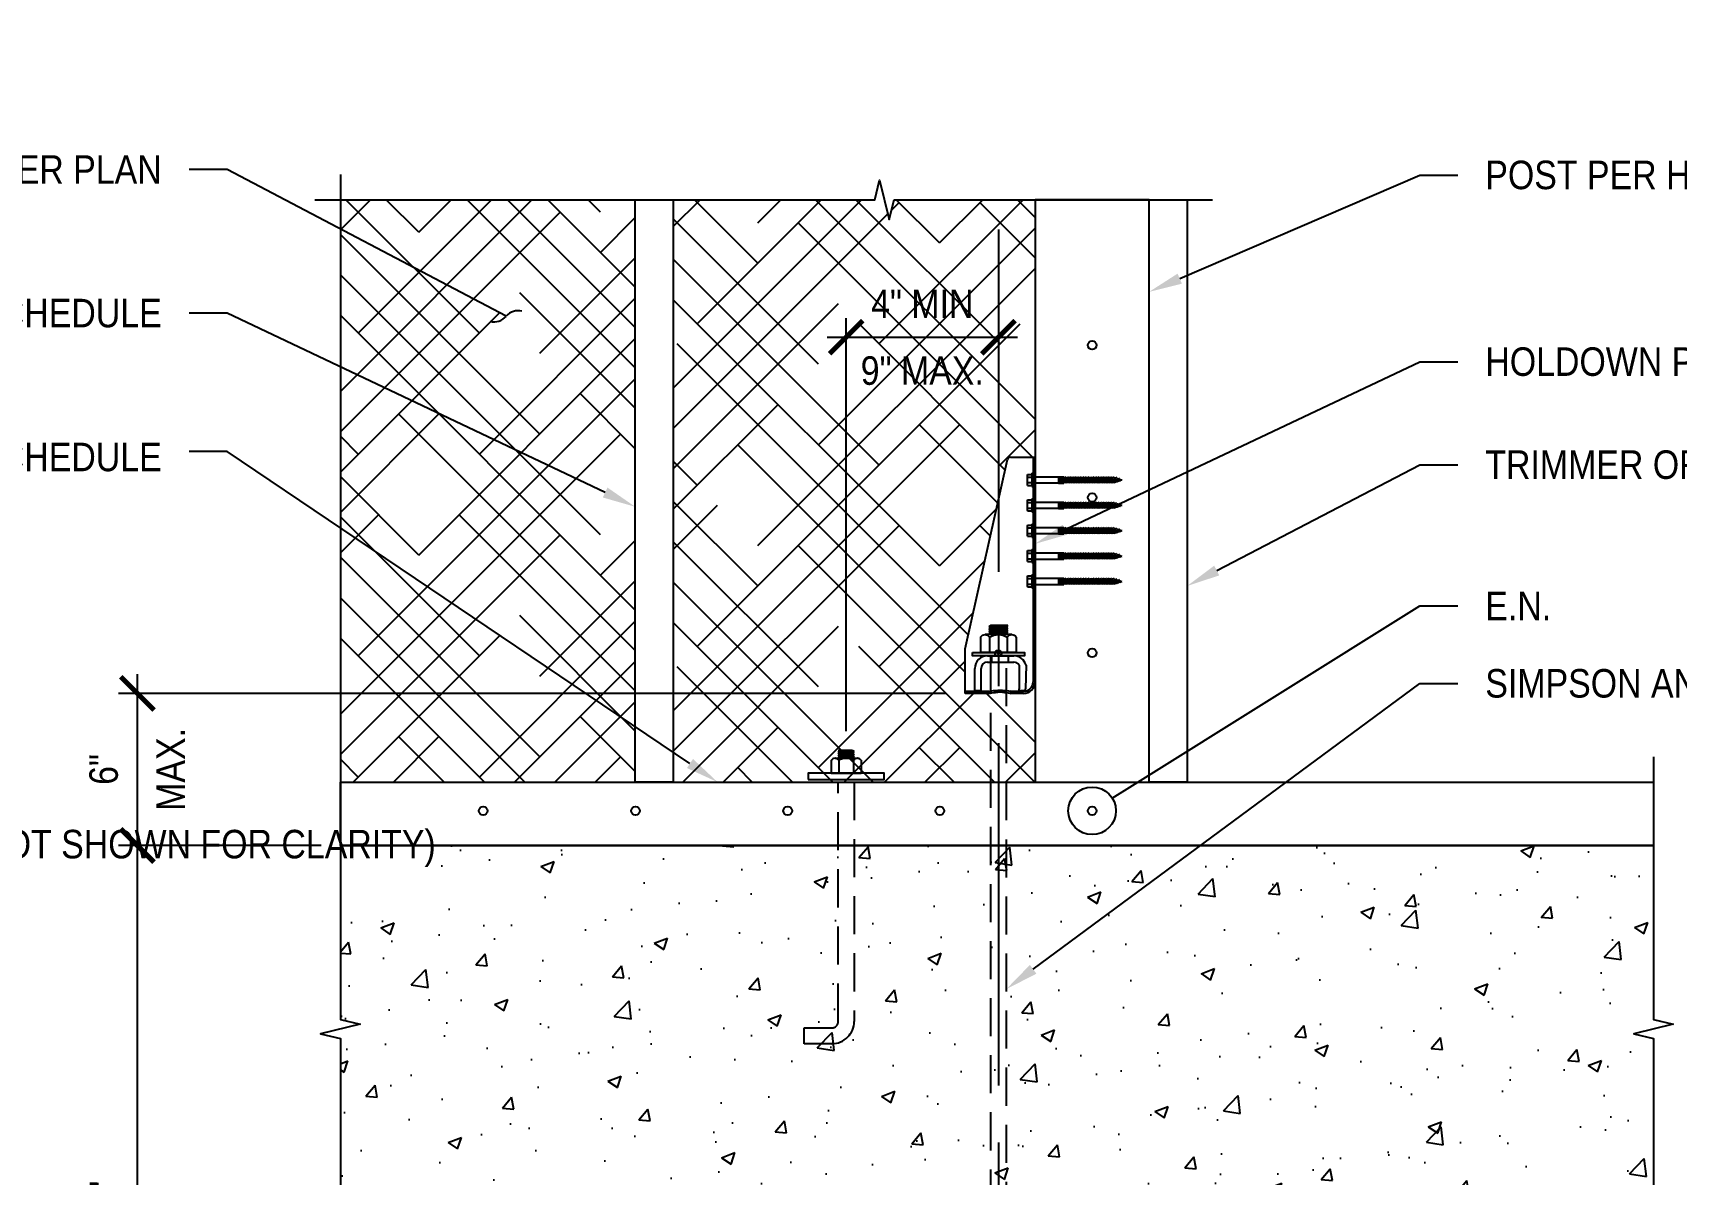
# Model space of a CAD drawing. Header units: inches. Extents: x -16404 to 14624, y -1591 to 16152.
# Drawn here: x 1781.6 to 1846.3, y 2785.6 to 2830.6 of the extents above; entities that cross this region are included whole.
import ezdxf
from ezdxf import colors
from ezdxf.entities.mleader import LeaderData, LeaderLine
from ezdxf.math import Vec2, Vec3

# ---------------------------------------------------------------- set-up
doc = ezdxf.new("R2010")
doc.units = ezdxf.units.IN
doc.header["$LTSCALE"] = 24
doc.header["$MEASUREMENT"] = 0
doc.linetypes.add('CENTER2', pattern=[1.125, 0.75, -0.125, 0.125, -0.125])
doc.linetypes.add('HIDDEN4', pattern=[0.09375, 0.0625, -0.03125])
doc.layers.get('0').update_dxf_attribs({"linetype": 'CONTINUOUS'})
doc.layers.get('DefPoints').update_dxf_attribs({"color": 251, "linetype": 'CONTINUOUS'})
doc.layers.add('DESIGNER COMMENTS', color=221, linetype='CONTINUOUS', plot=False)
for name, color, linetype in [('S-ANNO-DIMS', 2, 'CONTINUOUS'), ('S-ANNO-NOTE', 4, 'CONTINUOUS'), ('S-BOLT', 2, 'CONTINUOUS'), ('S-BREAK', 2, 'CONTINUOUS'), ('S-CONC', 4, 'CONTINUOUS'), ('S-GRID', 1, 'CENTER2'), ('S-SIMPSON', 2, 'CONTINUOUS'), ('S-WOOD', 3, 'CONTINUOUS')]:
    doc.layers.add(name, color=color, linetype=linetype)
doc.layers.add('S-HATCH1', color=1, linetype='CONTINUOUS', transparency=0.5)
doc.layers.add('S-HATCH2', color=2, linetype='CONTINUOUS', transparency=0.5)
doc.styles.add('Arial', font='arial.ttf', dxfattribs={"width": 0.85})
doc.dimstyles.new('DIM-12_Se', dxfattribs={"dimscale": 12, "dimtxt": 0.09375, "dimasz": 0.109375, "dimexe": 0.0625, "dimexo": 0.0625, "dimgap": 0.0625, "dimtad": 1, "dimdec": 4, "dimzin": 11, "dimdsep": 46, "dimlunit": 4, "dimtxsty": 'Arial', "dimblk": 'ARCHTICK', "dimcen": 0.125, "dimdle": 0.0625, "dimclrd": 256, "dimclre": 256, "dimclrt": 4, "dimadec": 0, "dimazin": 0, "dimtfac": 0.75, "dimtdec": 4, "dimtmove": 0, "dimatfit": 3, "dimfxl": 1, "dimfrac": 1, "dimtolj": 1, "dimtzin": 0, "dimarcsym": 0})

# ---------------------------------------------------------------- blocks, each defined once
blk = doc.blocks.new('_Open90')
at = {"color": 0, "linetype": 'ByBlock', "lineweight": -2}
for p, q in [((-0.5, 0.5), (0, 0)), ((0, 0), (-1, 0)), ((0, 0), (-0.5, -0.5))]:
    blk.add_line(p, q, dxfattribs=at)
blk = doc.blocks.new('PHD2-R')
for p, q in [((0, 1.75), (1.667, 9.219)), ((1.784, 9.312), (2.75, 9.312)), ((2.675, 9.312), (2.675, 0.45)), ((2.75, 9.312), (2.75, 0.45)), ((0, 0), (0, 1.75)), ((0.875, 1.481), (1.914, 1.481)), ((1.04, 1.481), (1.04, 1.231)), ((1.71, 1.231), (1.71, 1.481)), ((0.375, 0.106), (0.375, 0.981)), ((0.625, 0.106), (0.625, 0.981)), ((0.875, 1.231), (1.914, 1.231)), ((2.128, 1.111), (2.125, 0.176)), ((2.397, 1.111), (2.375, 0.176)), ((0.94, 0.075), (0, 0.075)), ((0.937, 0), (0, 0)), ((0.375, 0.106), (0.625, 0.106)), ((0.937, 0), (0.96, 0.005)), ((0.944, 0.079), (0.984, 0.087)), ((0.96, 0.005), (0.999, 0.013)), ((0.986, 0.087), (1.04, 0.097)), ((0.999, 0.013), (1.053, 0.023)), ((1.043, 0.097), (1.111, 0.107)), ((1.053, 0.023), (1.121, 0.032)), ((1.114, 0.107), (1.193, 0.114)), ((1.121, 0.032), (1.199, 0.039)), ((1.197, 0.114), (1.279, 0.116)), ((1.199, 0.039), (1.281, 0.041)), ((1.469, 0.116), (1.281, 0.116)), ((1.469, 0.041), (1.281, 0.041)), ((1.469, 0.041), (1.551, 0.039)), ((1.471, 0.116), (1.553, 0.114)), ((1.551, 0.039), (1.629, 0.032)), ((1.557, 0.114), (1.635, 0.107)), ((1.629, 0.032), (1.697, 0.023)), ((1.639, 0.107), (1.707, 0.097)), ((1.697, 0.023), (1.751, 0.013)), ((1.71, 0.097), (1.764, 0.087)), ((1.751, 0.013), (1.79, 0.005)), ((1.766, 0.087), (1.805, 0.079)), ((1.813, 0.075), (1.79, 0.08)), ((1.79, 0.005), (1.79, 0.005)), ((1.79, 0.005), (1.813, 0)), ((2.3, 0.075), (1.81, 0.075)), ((1.813, 0), (1.81, 0)), ((2.3, 0), (1.813, 0)), ((2.125, 0.106), (2.125, 0.176)), ((2.125, 0.106), (2.375, 0.106)), ((2.375, 0.106), (2.375, 0.176))]:
    blk.add_line(p, q)
for radius in [0.125, 0.0312]:
    blk.add_circle((1.3, 1.575), radius)
for centre, radius, start, end in [((1.784, 9.192), 0.12, 90, 167.42106), ((0.875, 0.981), 0.5, 90, 180), ((1.914, 0.981), 0.5, 15.06193, 90), ((0.875, 0.981), 0.25, 90, 180), ((1.914, 0.981), 0.25, 31.31386, 90), ((2.3, 0.45), 0.375, 270, 0), ((2.3, 0.45), 0.45, 270, 0)]:
    blk.add_arc(centre, radius, start, end)
blk = doc.blocks.new('SDS14-F')
for p, q in [((0.26, 3.55), (-0.26, 3.55)), ((-0.26, 3.55), (-0.26, 3.5)), ((0.26, 3.5), (-0.26, 3.5)), ((-0.217, 3.724), (-0.217, 3.55)), ((0.162, 3.74), (-0.162, 3.74)), ((-0.119, 3.469), (-0.119, 2.5)), ((-0.108, 3.724), (-0.108, 3.55)), ((0.108, 3.724), (0.108, 3.55)), ((0.123, 3.469), (0.123, 2.5)), ((0.217, 3.724), (0.217, 3.55)), ((0.26, 3.55), (0.26, 3.5)), ((0.128, 2.5), (-0.124, 2.5)), ((-0.124, 2.5), (-0.124, 2.286)), ((0.128, 2.286), (-0.124, 2.286)), ((-0.087, 2.25), (-0.123, 2.286)), ((-0.123, 2.2), (0.087, 2.25)), ((0.123, 2.244), (-0.123, 2.2)), ((-0.087, 2.175), (-0.123, 2.2)), ((-0.123, 2.1), (0.087, 2.15)), ((0.123, 2.144), (-0.123, 2.1)), ((-0.087, 2.075), (-0.123, 2.1)), ((-0.123, 2), (0.087, 2.05)), ((0.123, 2.044), (-0.123, 2)), ((-0.087, 1.975), (-0.123, 2)), ((-0.123, 1.9), (0.087, 1.95)), ((0.123, 1.944), (-0.123, 1.9)), ((-0.087, 2.25), (-0.087, 2.209)), ((-0.087, 2.175), (0.087, 2.218)), ((-0.087, 2.175), (-0.087, 2.109)), ((-0.087, 2.075), (0.087, 2.118)), ((-0.087, 2.075), (-0.087, 2.009)), ((-0.087, 1.975), (0.087, 2.018)), ((-0.087, 1.975), (-0.087, 1.909)), ((-0.081, 2.5), (-0.081, 2.286)), ((-0.018, 2.5), (-0.018, 2.286)), ((0.051, 2.5), (0.051, 2.286)), ((0.123, 2.286), (0.087, 2.25)), ((0.087, 2.25), (0.123, 2.244)), ((0.087, 2.218), (0.123, 2.244)), ((0.087, 2.218), (0.087, 2.15)), ((0.087, 2.15), (0.123, 2.144)), ((0.087, 2.118), (0.123, 2.144)), ((0.087, 2.118), (0.087, 2.05)), ((0.087, 2.05), (0.123, 2.044)), ((0.087, 2.018), (0.123, 2.044)), ((0.087, 2.018), (0.087, 1.95)), ((0.087, 1.95), (0.123, 1.944)), ((0.087, 1.918), (0.123, 1.944)), ((0.103, 2.5), (0.103, 2.286)), ((0.128, 2.5), (0.128, 2.286)), ((-0.087, 1.875), (-0.123, 1.9)), ((-0.123, 1.8), (0.087, 1.85)), ((0.123, 1.844), (-0.123, 1.8)), ((-0.087, 1.775), (-0.123, 1.8)), ((-0.123, 1.7), (0.087, 1.75)), ((0.123, 1.744), (-0.123, 1.7)), ((-0.087, 1.675), (-0.123, 1.7)), ((-0.123, 1.6), (0.087, 1.65)), ((0.123, 1.644), (-0.123, 1.6)), ((-0.087, 1.575), (-0.123, 1.6)), ((-0.123, 1.5), (0.087, 1.55)), ((0.123, 1.544), (-0.123, 1.5)), ((-0.087, 1.475), (-0.123, 1.5)), ((-0.123, 1.4), (0.087, 1.45)), ((0.123, 1.444), (-0.123, 1.4)), ((-0.087, 1.375), (-0.123, 1.4)), ((-0.123, 1.3), (0.087, 1.35)), ((0.123, 1.344), (-0.123, 1.3)), ((-0.087, 1.275), (-0.123, 1.3)), ((-0.087, 1.875), (0.087, 1.918)), ((-0.087, 1.875), (-0.087, 1.809)), ((-0.087, 1.775), (0.087, 1.818)), ((-0.087, 1.775), (-0.087, 1.709)), ((-0.087, 1.675), (0.087, 1.718)), ((-0.087, 1.675), (-0.087, 1.609)), ((-0.087, 1.575), (0.087, 1.618)), ((-0.087, 1.575), (-0.087, 1.509)), ((-0.087, 1.475), (0.087, 1.518)), ((-0.087, 1.475), (-0.087, 1.409)), ((-0.087, 1.375), (0.087, 1.418)), ((-0.087, 1.375), (-0.087, 1.309)), ((-0.087, 1.275), (0.087, 1.318)), ((0.087, 1.918), (0.087, 1.85)), ((0.087, 1.85), (0.123, 1.844)), ((0.087, 1.818), (0.123, 1.844)), ((0.087, 1.818), (0.087, 1.75)), ((0.087, 1.75), (0.123, 1.744)), ((0.087, 1.718), (0.123, 1.744)), ((0.087, 1.718), (0.087, 1.65)), ((0.087, 1.65), (0.123, 1.644)), ((0.087, 1.618), (0.123, 1.644)), ((0.087, 1.618), (0.087, 1.55)), ((0.087, 1.55), (0.123, 1.544)), ((0.087, 1.518), (0.123, 1.544)), ((0.087, 1.518), (0.087, 1.45)), ((0.087, 1.45), (0.123, 1.444)), ((0.087, 1.418), (0.123, 1.444)), ((0.087, 1.418), (0.087, 1.35)), ((0.087, 1.35), (0.123, 1.344)), ((0.087, 1.318), (0.123, 1.344)), ((0.087, 1.318), (0.087, 1.25)), ((-0.123, 1.2), (0.087, 1.25)), ((0.123, 1.244), (-0.123, 1.2)), ((-0.087, 1.175), (-0.123, 1.2)), ((-0.123, 1.1), (0.087, 1.15)), ((0.123, 1.144), (-0.123, 1.1)), ((-0.087, 1.075), (-0.123, 1.1)), ((-0.123, 1), (0.087, 1.05)), ((0.123, 1.044), (-0.123, 1)), ((-0.087, 0.975), (-0.123, 1)), ((-0.123, 0.9), (0.087, 0.95)), ((0.123, 0.944), (-0.123, 0.9)), ((-0.087, 0.875), (-0.123, 0.9)), ((-0.123, 0.8), (0.087, 0.85)), ((0.123, 0.844), (-0.123, 0.8)), ((-0.087, 0.775), (-0.123, 0.8)), ((-0.123, 0.7), (0.087, 0.75)), ((0.123, 0.744), (-0.123, 0.7)), ((-0.087, 0.675), (-0.123, 0.7)), ((-0.123, 0.6), (0.087, 0.65)), ((-0.087, 1.275), (-0.087, 1.209)), ((-0.087, 1.175), (0.087, 1.218)), ((-0.087, 1.175), (-0.087, 1.109)), ((-0.087, 1.075), (0.087, 1.118)), ((-0.087, 1.075), (-0.087, 1.009)), ((-0.087, 0.975), (0.087, 1.018)), ((-0.087, 0.975), (-0.087, 0.909)), ((-0.087, 0.875), (0.087, 0.918)), ((-0.087, 0.875), (-0.087, 0.809)), ((-0.087, 0.775), (0.087, 0.818)), ((-0.087, 0.775), (-0.087, 0.709)), ((-0.087, 0.675), (0.087, 0.718)), ((-0.087, 0.675), (-0.087, 0.609)), ((0.087, 1.25), (0.123, 1.244)), ((0.087, 1.218), (0.123, 1.244)), ((0.087, 1.218), (0.087, 1.15)), ((0.087, 1.15), (0.123, 1.144)), ((0.087, 1.118), (0.123, 1.144)), ((0.087, 1.118), (0.087, 1.05)), ((0.087, 1.05), (0.123, 1.044)), ((0.087, 1.018), (0.123, 1.044)), ((0.087, 1.018), (0.087, 0.95)), ((0.087, 0.95), (0.123, 0.944)), ((0.087, 0.918), (0.123, 0.944)), ((0.087, 0.918), (0.087, 0.85)), ((0.087, 0.85), (0.123, 0.844)), ((0.087, 0.818), (0.123, 0.844)), ((0.087, 0.818), (0.087, 0.75)), ((0.087, 0.75), (0.123, 0.744)), ((0.087, 0.718), (0.123, 0.744)), ((0.087, 0.718), (0.087, 0.65)), ((0.087, 0.65), (0.123, 0.644)), ((0.123, 0.644), (-0.123, 0.6)), ((-0.087, 0.575), (-0.123, 0.6)), ((-0.123, 0.5), (0.087, 0.55)), ((0.123, 0.544), (-0.123, 0.5)), ((-0.087, 0.475), (-0.123, 0.5)), ((-0.123, 0.4), (0.079, 0.448)), ((0.074, 0.435), (-0.123, 0.4)), ((-0.087, 0.375), (-0.123, 0.4)), ((-0.123, 0.3), (0.042, 0.339)), ((0.04, 0.329), (-0.123, 0.3)), ((-0.087, 0.275), (-0.123, 0.3)), ((-0.093, 0.207), (0.018, 0.234)), ((0.017, 0.225), (-0.093, 0.207)), ((-0.058, 0.182), (-0.093, 0.207)), ((-0.087, 0.575), (0.087, 0.618)), ((-0.087, 0.575), (-0.087, 0.509)), ((-0.087, 0.475), (0.087, 0.518)), ((-0.087, 0.475), (-0.087, 0.409)), ((-0.087, 0.375), (0.066, 0.413)), ((-0.087, 0.375), (-0.087, 0.309)), ((-0.087, 0.275), (0.033, 0.305)), ((-0.087, 0.275), (-0.067, 0.213)), ((-0.064, 0.114), (0.004, 0.13)), ((0.004, 0.123), (-0.064, 0.114)), ((-0.028, 0.09), (-0.064, 0.114)), ((-0.058, 0.182), (0.013, 0.2)), ((-0.058, 0.182), (-0.038, 0.12)), ((-0.028, 0.09), (0.002, 0.097)), ((-0.028, 0.09), (0, 0)), ((0.033, 0.105), (0, 0)), ((0.033, 0.105), (0.069, 0.13)), ((0.067, 0.214), (0.043, 0.135)), ((0.043, 0.135), (0.069, 0.13)), ((0.067, 0.214), (0.103, 0.239)), ((0.087, 0.276), (0.077, 0.243)), ((0.077, 0.243), (0.103, 0.239)), ((0.087, 0.618), (0.123, 0.644)), ((0.087, 0.618), (0.087, 0.55)), ((0.087, 0.55), (0.123, 0.544)), ((0.087, 0.518), (0.123, 0.544)), ((0.087, 0.518), (0.087, 0.45)), ((0.087, 0.45), (0.123, 0.444)), ((0.087, 0.418), (0.123, 0.444)), ((0.087, 0.418), (0.087, 0.35)), ((0.087, 0.35), (0.123, 0.344)), ((0.087, 0.318), (0.123, 0.344)), ((0.087, 0.318), (0.087, 0.276))]:
    blk.add_line(p, q)
for centre, radius, start, end in [((-0.162, 3.638), 0.102, 57.79577, 122.20423), ((-0.15, 3.469), 0.0312, 0, 90), ((0, 3.357), 0.383, 73.57358, 106.42642), ((0.162, 3.638), 0.102, 57.79577, 122.20423), ((0.154, 3.469), 0.0312, 90, 180), ((1.159, 0.027), 1.159, 157.61471, 181.35638)]:
    blk.add_arc(centre, radius, start, end)
blk = doc.blocks.new('_ARCHTICK')
at = {"color": 0, "linetype": 'ByBlock', "const_width": 0.15}
blk.add_lwpolyline([(-0.5, -0.5), (0.5, 0.5)], dxfattribs=at)
blk = doc.blocks.new('*D3176')
at = {"layer": 'DefPoints', "color": 0, "transparency": 16777216}
for p in [(1819.622, 2818.565), (1819.622, 2818.565), (1813.622, 2802.275)]:
    blk.add_point(p, dxfattribs=at)
at = {"layer": 'S-ANNO-DIMS', "lineweight": -2, "transparency": 16777216}
for p, q in [((1813.622, 2803.025), (1813.622, 2819.315)), ((1812.872, 2818.565), (1820.372, 2818.565))]:
    blk.add_line(p, q, dxfattribs=at)
at = {"layer": 'S-ANNO-DIMS', "lineweight": -2, "transparency": 16777216, "xscale": 1.3125, "yscale": 1.3125, "zscale": 1.3125, "rotation": 180}
blk.add_blockref('_ARCHTICK', (1813.622, 2818.565), dxfattribs=at)
at = {"layer": 'S-ANNO-DIMS', "lineweight": -2, "transparency": 16777216, "xscale": 1.3125, "yscale": 1.3125, "zscale": 1.3125}
blk.add_blockref('_ARCHTICK', (1819.622, 2818.565), dxfattribs=at)
at = {"layer": 'S-ANNO-DIMS', "color": 4, "transparency": 16777216, "char_height": 1.125, "attachment_point": 5, "style": 'Arial'}
for s, insert in [('\\A1;4" MIN', (1816.622, 2819.878)), ('\\A1;9" MAX.', (1816.622, 2817.241))]:
    blk.add_mtext(s, dxfattribs=dict(at, insert=insert))
blk = doc.blocks.new('NUT-w-3in-WASHER-sm-new')
at = {"layer": 'S-SIMPSON'}
for p, q in [((-0.586, 0.758), (-0.586, 0.25)), ((-0.439, 0.836), (0.44, 0.836)), ((0.245, 1.148), (-0.312, 1.148)), ((-0.312, 1.148), (-0.245, 1.109)), ((-0.312, 1.07), (-0.245, 1.109)), ((0.313, 1.031), (-0.312, 1.07)), ((-0.312, 1.07), (-0.245, 1.031)), ((-0.312, 0.992), (-0.245, 1.031)), ((0.313, 0.953), (-0.312, 0.992)), ((-0.312, 0.992), (-0.245, 0.953)), ((-0.312, 0.914), (-0.245, 0.953)), ((0.313, 0.875), (-0.312, 0.914)), ((-0.312, 0.914), (-0.245, 0.875)), ((-0.312, 0.836), (-0.245, 0.875)), ((-0.293, 0.758), (-0.293, 0.25)), ((-0.245, 1.109), (0.245, 1.07)), ((-0.245, 1.031), (0.245, 0.992)), ((-0.245, 0.953), (0.245, 0.914)), ((-0.245, 0.875), (0.245, 0.836)), ((0.313, 1.109), (-0.055, 1.132)), ((0.245, 1.148), (0.245, 1.148)), ((0.245, 1.148), (0.313, 1.109)), ((0.245, 1.07), (0.313, 1.109)), ((0.245, 1.07), (0.313, 1.031)), ((0.245, 0.992), (0.313, 1.031)), ((0.245, 0.992), (0.313, 0.953)), ((0.245, 0.914), (0.313, 0.953)), ((0.245, 0.914), (0.313, 0.875)), ((0.245, 0.836), (0.313, 0.875)), ((0.293, 0.758), (0.293, 0.25)), ((0.587, 0.758), (0.587, 0.25)), ((-0.586, 0.25), (-0.527, 0.25)), ((-0.527, 0.25), (0.527, 0.25)), ((0.527, 0.25), (0.587, 0.25))]:
    blk.add_line(p, q, dxfattribs=at)
blk.add_lwpolyline([(-1.5, 0), (1.5, 0), (1.5, 0.25), (-1.5, 0.25)], close=True, dxfattribs=at)
for centre, radius, start, end in [((-0.44, 0.659), 0.177, 33.89006, 146.10994), ((0, 0.247), 0.589, 60.15828, 119.84172), ((0.44, 0.659), 0.177, 33.89006, 146.10994)]:
    blk.add_arc(centre, radius, start, end, dxfattribs=at)
blk = doc.blocks.new('NUT-SM-THREADS-new')
for p, q in [((-0.703, 0.938), (0.704, 0.938)), ((0.392, 1.437), (-0.5, 1.437)), ((-0.5, 1.437), (-0.391, 1.375)), ((-0.5, 1.312), (-0.391, 1.375)), ((0.5, 1.25), (-0.5, 1.312)), ((-0.5, 1.312), (-0.391, 1.25)), ((-0.5, 1.187), (-0.391, 1.25)), ((0.5, 1.125), (-0.5, 1.187)), ((-0.5, 1.187), (-0.391, 1.125)), ((-0.5, 1.062), (-0.391, 1.125)), ((0.5, 1), (-0.5, 1.062)), ((-0.5, 1.062), (-0.391, 1)), ((-0.5, 0.938), (-0.391, 1)), ((-0.391, 1.375), (0.392, 1.312)), ((-0.391, 1.25), (0.392, 1.187)), ((-0.391, 1.125), (0.392, 1.062)), ((-0.391, 1), (0.392, 0.938)), ((0.5, 1.375), (-0.087, 1.412)), ((0.392, 1.437), (0.392, 1.437)), ((0.392, 1.437), (0.5, 1.375)), ((0.392, 1.312), (0.5, 1.375)), ((0.392, 1.312), (0.5, 1.25)), ((0.392, 1.187), (0.5, 1.25)), ((0.392, 1.187), (0.5, 1.125)), ((0.392, 1.062), (0.5, 1.125)), ((0.392, 1.062), (0.5, 1)), ((0.392, 0.938), (0.5, 1)), ((-0.938, 0.812), (-0.938, 0)), ((-0.938, 0), (-0.844, 0)), ((-0.844, 0), (0.844, 0)), ((-0.469, 0.812), (-0.469, 0)), ((0.469, 0.812), (0.469, 0)), ((0.844, 0), (0.939, 0)), ((0.939, 0.812), (0.939, 0))]:
    blk.add_line(p, q)
for centre, radius, start, end in [((-0.703, 0.655), 0.283, 33.89006, 146.10994), ((0, -0.005), 0.943, 60.15828, 119.84172), ((0.704, 0.655), 0.283, 33.89006, 146.10994)]:
    blk.add_arc(centre, radius, start, end)
blk = doc.blocks.new('NUT-w-WASHER-sm-new')
blk.add_lwpolyline([(1.365, 0.172), (-1.365, 0.172), (-1.365, 0), (1.365, 0)], close=True)
blk.add_blockref('NUT-SM-THREADS-new', (0, 0.172))
blk = doc.blocks.new('*D3180')
at = {"layer": 'DefPoints', "color": 0, "transparency": 16777216}
for p in [(1785.681, 2804.522), (1818.316, 2804.522), (1793.681, 2798.522)]:
    blk.add_point(p, dxfattribs=at)
at = {"layer": 'S-ANNO-DIMS', "lineweight": -2, "transparency": 16777216}
for p, q in [((1785.681, 2797.772), (1785.681, 2805.272)), ((1817.566, 2804.522), (1784.931, 2804.522)), ((1792.931, 2798.522), (1784.931, 2798.522))]:
    blk.add_line(p, q, dxfattribs=at)
at = {"layer": 'S-ANNO-DIMS', "lineweight": -2, "transparency": 16777216, "xscale": 1.3125, "yscale": 1.3125, "zscale": 1.3125}
for p, rotation in [((1785.681, 2804.522), 90), ((1785.681, 2798.522), 270)]:
    blk.add_blockref('_ARCHTICK', p, dxfattribs=dict(at, rotation=rotation))
at = {"layer": 'S-ANNO-DIMS', "color": 4, "transparency": 16777216, "char_height": 1.125, "attachment_point": 5, "rotation": 90, "style": 'Arial'}
for s, insert in [('\\A1;MAX.', (1786.994, 2801.522)), ('\\A1;6"', (1784.357, 2801.522))]:
    blk.add_mtext(s, dxfattribs=dict(at, insert=insert))
blk = doc.blocks.new('_DotBlank')
at = {"color": 0, "lineweight": -2}
blk.add_line((-0.5, 0), (-1, 0), dxfattribs=at)
blk.add_circle((0, 0), 0.5, dxfattribs=at)
blk = doc.blocks.new('_Integral')
at = {"color": 0, "linetype": 'ByBlock', "lineweight": -2}
for centre, start, end in [((0.445, -0.091), 102, 168), ((-0.445, 0.091), 282, 348)]:
    blk.add_arc(centre, 0.454, start, end, dxfattribs=at)
blk = doc.blocks.new('*D3185')
at = {"layer": 'DefPoints', "color": 0, "transparency": 16777216}
for p in [(1785.681, 2798.522), (1793.681, 2798.522), (1788.931, 2769.434)]:
    blk.add_point(p, dxfattribs=at)
at = {"layer": 'S-ANNO-DIMS', "lineweight": -2, "transparency": 16777216}
for p, q in [((1785.681, 2768.684), (1785.681, 2799.272)), ((1792.931, 2798.522), (1784.931, 2798.522)), ((1788.181, 2769.434), (1784.931, 2769.434))]:
    blk.add_line(p, q, dxfattribs=at)
at = {"layer": 'S-ANNO-DIMS', "lineweight": -2, "transparency": 16777216, "xscale": 1.3125, "yscale": 1.3125, "zscale": 1.3125}
for p, rotation in [((1785.681, 2798.522), 90), ((1785.681, 2769.434), 270)]:
    blk.add_blockref('_ARCHTICK', p, dxfattribs=dict(at, rotation=rotation))
at = {"layer": 'S-ANNO-DIMS', "color": 4, "transparency": 16777216, "insert": (1784.367, 2783.978), "char_height": 1.125, "attachment_point": 5, "rotation": 90, "style": 'Arial'}
blk.add_mtext('\\A1;"D1"', dxfattribs=at)

msp = doc.modelspace()

# ---------------------------------------------------------------- hatches: boundary and pattern name
at = {"layer": 'S-HATCH1', "true_color": 0x939598}
h = msp.add_hatch(dxfattribs=at)
h.set_pattern_fill('HOUND', color=252, scale=18, angle=45)
h.set_pattern_definition([(45, (385.4057, 257.5998), (2.3864854, 3.97747564), [18, -9]), (135, (385.4057, 257.5998), (2.3864854, -3.97747564), [18, -9])])
h.paths.add_polyline_path([(1819.98206, 2813.7407, -0.35127826), (1820.09918, 2813.83457), (1821.0655, 2813.83457), (1821.0655, 2823.98149), (1815.50899, 2823.98149), (1815.3197, 2823.20314), (1814.94113, 2824.75984), (1814.75184, 2823.98149), (1806.8077, 2823.98149), (1806.8077, 2801.02207), (1821.0655, 2801.02207), (1821.0655, 2804.97207, -0.41421356), (1820.6155, 2804.52207), (1820.12806, 2804.52207), (1820.10561, 2804.52721), (1820.06655, 2804.53539), (1820.01248, 2804.54503), (1819.94458, 2804.55431), (1819.86603, 2804.56103), (1819.78425, 2804.5634), (1819.59675, 2804.5634), (1819.51478, 2804.56102), (1819.43631, 2804.55429), (1819.36855, 2804.54504), (1819.31441, 2804.53538), (1819.27536, 2804.5272), (1819.25295, 2804.52207), (1818.3155, 2804.52207), (1818.3155, 2806.27207)])
h.paths.add_polyline_path([(1813.60882, 2816.67675), (1819.6356, 2816.67675), (1819.6356, 2820.66782), (1813.60882, 2820.66782)], flags=24)
h = msp.add_hatch(dxfattribs=at)
h.set_pattern_fill('HOUND', color=252, scale=18, angle=45, style=0)
h.set_pattern_definition([(45, (1701.3118, 2663.5998), (2.3864854, 3.9774756), [18, -9]), (135, (1701.3118, 2663.5998), (2.3864854, -3.9774756), [18, -9])])
h.paths.add_polyline_path([(1805.3077, 2823.98149), (1793.68146, 2823.98149), (1793.68146, 2801.02207), (1805.3077, 2801.02207)])
at = {"layer": 'S-HATCH2'}
h = msp.add_hatch(dxfattribs=at)
h.set_pattern_fill('AR-CONC', color=256, scale=0.75, style=0)
h.set_pattern_definition([(50, (1701.312, 2663.5998), (5.37945, -0.47064), [0.5625, -6.1875]), (355, (1701.312, 2663.6), (-1.04064, 5.64144), [0.45, -4.95]), (100.4514, (1701.76, 2663.5605), (4.33882, 5.1708), [0.47805, -5.25857]), (46.1842, (1701.312, 2665.1), (8.0043, -1.2414), [0.84375, -9.28125]), (96.6356, (1701.979, 2664.996), (7.00996, 7.3059), [0.71708, -7.88785]), (351.184, (1701.312, 2665.1), (7.00996, 7.3059), [0.675, -7.425]), (21, (1702.062, 2664.7248), (4.4768, -3.01964), [0.5625, -6.1875]), (326, (1702.062, 2664.725), (1.82486, 5.43863), [0.45, -4.95]), (71.4514, (1702.435, 2664.473), (6.30167, 2.41898), [0.47805, -5.25857]), (37.5, (1701.3118, 2663.5998), (0.091199, 2.496704), [0, -4.89, 0, -5.025, 0, -4.96875]), (7.5, (1701.3118, 2663.5998), (1.97302, 2.958088), [0, -2.865, 0, -4.7775, 0, -1.89375]), (327.5, (1699.6393, 2663.5998), (4.003668, -0.169162), [0, -1.875, 0, -5.85, 0, -7.7625]), (317.5, (1698.8893, 2663.5998), (4.373896, 0.75079), [0, -2.4375, 0, -3.885, 0, -5.5125])])
h.paths.add_polyline_path([(1845.44955, 2784.05882), (1845.44955, 2790.91187), (1844.6712, 2791.10116), (1846.2279, 2791.47973), (1845.44955, 2791.66902), (1845.44955, 2798.52207), (1793.68146, 2798.52207), (1793.68146, 2791.66902), (1794.45981, 2791.47973), (1792.90311, 2791.10116), (1793.68146, 2790.91187), (1793.68146, 2784.05882)])

# ---------------------------------------------------------------- linework, layer by layer
at = {"layer": 'S-BOLT', "linetype": 'HIDDEN4'}
msp.add_lwpolyline([(1819.93787, 2770.26595), (1819.93761, 2806.00332), (1819.30682, 2806.00332), (1819.30708, 2770.26595)], dxfattribs=at)
msp.add_lwpolyline([(1811.96596, 2791.33457), (1813.05971, 2791.33457, 0.41421356), (1813.30971, 2791.58457), (1813.30971, 2801.02207), (1813.93471, 2801.02207), (1813.93471, 2791.58457, -0.41421356), (1813.05971, 2790.70957), (1811.96596, 2790.70957)], format="xyb", close=True, dxfattribs=at)
at = {"layer": 'S-BREAK'}
for points in [[(1793.68146, 2824.98149), (1793.68146, 2791.66902), (1794.45981, 2791.47973), (1792.90311, 2791.10116), (1793.68146, 2790.91187), (1793.68146, 2771.05882)], [(1792.68146, 2823.98149), (1814.75184, 2823.98149), (1814.94113, 2824.75984), (1815.3197, 2823.20314), (1815.50899, 2823.98149), (1828.0655, 2823.98149)], [(1845.44955, 2802.02207), (1845.44955, 2791.66902), (1846.2279, 2791.47973), (1844.6712, 2791.10116), (1845.44955, 2790.91187), (1845.44955, 2771.05882)]]:
    msp.add_lwpolyline(points, dxfattribs=at)
at = {"layer": 'S-CONC'}
msp.add_line((1793.68146, 2798.52207), (1845.44955, 2798.52207), dxfattribs=at)
at = {"layer": 'S-GRID', "color": 1, "linetype": 'CENTER2', "ltscale": 0.75}
msp.add_line((1819.62221, 2822.81132), (1819.62221, 2762.51578), dxfattribs=at)
at = {"layer": 'S-HATCH1', "color": 252}
for centre in [(1823.3155, 2818.24451), (1823.3155, 2812.24451), (1823.3155, 2806.11551), (1799.3155, 2799.89215), (1805.3155, 2799.89215), (1811.3155, 2799.89215), (1817.3155, 2799.89215), (1823.3155, 2799.89215)]:
    msp.add_circle(centre, 0.17125, dxfattribs=at)
at = {"layer": 'S-WOOD'}
msp.add_line((1793.68146, 2801.02207), (1845.44955, 2801.02207), dxfattribs=at)
for points in [[(1806.8077, 2801.02207), (1805.3077, 2801.02207), (1805.3077, 2823.98149), (1806.8077, 2823.98149)], [(1821.0655, 2801.02207), (1825.5655, 2801.02207), (1825.5655, 2823.98149), (1821.0655, 2823.98149)], [(1827.0655, 2801.02207), (1825.5655, 2801.02207), (1825.5655, 2823.98149), (1827.0655, 2823.98149)], [(1845.44955, 2798.52207), (1793.68146, 2798.52207), (1793.68146, 2801.02207), (1845.44955, 2801.02207)]]:
    msp.add_lwpolyline(points, close=True, dxfattribs=at)

# ---------------------------------------------------------------- block references
at = {"layer": 'S-ANNO-DIMS', "rotation": 90}
for p in [(1824.4905, 2812.93684), (1824.4905, 2811.93684), (1824.4905, 2810.93684), (1824.4905, 2809.93684), (1824.4905, 2808.93684)]:
    msp.add_blockref('SDS14-F', p, dxfattribs=at)
at = {"layer": 'S-BOLT', "xscale": -0.75, "yscale": 0.75, "zscale": 0.75}
msp.add_blockref('NUT-w-WASHER-sm-new', (1819.62221, 2806.00332), dxfattribs=at)
at = {"layer": 'S-BOLT'}
msp.add_blockref('NUT-w-3in-WASHER-sm-new', (1813.62221, 2801.12623), dxfattribs=at)
at = {"layer": 'S-SIMPSON', "color": 3, "linetype": 'Continuous'}
msp.add_blockref('PHD2-R', (1818.3155, 2804.52207), dxfattribs=at)

# ---------------------------------------------------------------- dimensions: what is measured, and where the dimension line sits
at = {"layer": 'S-ANNO-DIMS'}
dim = msp.add_linear_dim(base=(1819.62221, 2818.56514), p1=(1813.62221, 2802.27467), p2=(1819.62221, 2818.56514), text='4" MIN\\X9" MAX.', dimstyle='DIM-12_Se', dxfattribs=at)
dim.commit()
dim.dimension.update_dxf_attribs({"geometry": '*D3176', "text_midpoint": (1816.62221, 2818.56514), "dimtype": 160})
for base, p1, p2, angle, text, picture, middle in [((1785.68146, 2804.52207), (1793.68146, 2798.52207), (1818.3155, 2804.52207), 90, '<>\\XMAX.', '*D3180', (1785.68146, 2801.52207)), ((1785.68146, 2798.52207), (1788.93146, 2769.43382), (1793.68146, 2798.52207), 270, '"D1"', '*D3185', (1784.36666, 2783.97794))]:
    dim = msp.add_linear_dim(base=base, p1=p1, p2=p2, angle=angle, text=text, dimstyle='DIM-12_Se', dxfattribs=at)
    dim.commit()
    dim.dimension.update_dxf_attribs({"geometry": picture, "text_midpoint": middle})

# ---------------------------------------------------------------- leaders
at = {"layer": 'DESIGNER COMMENTS'}
ml = msp.add_multileader_mtext('Standard', dxfattribs=at)
ml.set_content('\\A1;{\\L\\C256;IMPORTANT DESIGNER NOTE:\\l IF YOUR LEDGER DOES NOT ALLOW FOR THE FULL DEPTH OF NAILS SPECIFIED IN THIS CHART.  USE THE CHART TO THE RIGHT AND APPLY ALLOWABLE LOAD REDUCTION FACTOR (REF. PG. 22 OF SIMPSON CATALOG C-C-2019)}', color=4, style='Arial')
ml.set_leader_properties(color=256)
ml.set_arrow_properties(name='OPEN90')
ml.build(insert=Vec2(0, 0))
ml.multileader.update_dxf_attribs({"dogleg_length": 0.36, "arrow_head_size": 5.25, "scale": 48})
ctx = ml.context
ctx.base_point, ctx.scale, ctx.char_height, ctx.arrow_head_size, ctx.landing_gap_size, ctx.plane_origin = Vec3(7749.57679, 7516.2281), 48, 6, 5.25, 4.32, Vec3(7940.50091, 7764.19966)
notes = []
notes.append((ctx, [(0, (0, 0, 0), (0, 0), (1, 0), 1, [])]))
ctx.mtext.insert, ctx.mtext.width, ctx.mtext.defined_height, ctx.mtext.flow_direction = Vec3(7753.89679, 7520.11009), 143.1324041, 28.50097, 5
ml = msp.add_multileader_mtext('Standard', dxfattribs=at)
ml.set_content('\\A1;{\\L\\C256;IMPORTANT DESIGNER NOTE:\\l IF YOUR LEDGER DOES NOT ALLOW FOR THE FULL DEPTH OF NAILS SPECIFIED IN THIS CHART.  USE THE CHART TO THE RIGHT AND APPLY ALLOWABLE LOAD REDUCTION FACTOR (REF. PG. 22 OF SIMPSON CATALOG C-C-2019)}', color=4, style='Arial')
ml.set_leader_properties(color=256)
ml.set_arrow_properties(name='OPEN90')
ml.build(insert=Vec2(0, 0))
ml.multileader.update_dxf_attribs({"dogleg_length": 0.36, "arrow_head_size": 5.25, "scale": 48})
ctx = ml.context
ctx.base_point, ctx.scale, ctx.char_height, ctx.arrow_head_size, ctx.landing_gap_size, ctx.plane_origin = Vec3(1680.51869, 7333.32569), 48, 6, 5.25, 4.32, Vec3(1871.4428, 7581.29725)
notes.append((ctx, [(0, (0, 0, 0), (0, 0), (1, 0), 1, [])]))
ctx.mtext.insert, ctx.mtext.width, ctx.mtext.defined_height, ctx.mtext.flow_direction = Vec3(1684.83869, 7337.20768), 143.1324041, 28.50097, 5
ml = msp.add_multileader_mtext('Standard', dxfattribs=at)
ml.set_content('\\A1;{\\L\\C256;DESIGNER NOTE:\\l THIS DETAIL ALTERNATIVE INCLUDES EQUIVALENT HDU & HDUE HOLDOWNS FOR PROJECTS WHERE BOTH ARE USED}', color=4, style='Arial')
ml.set_leader_properties(color=256)
ml.set_arrow_properties(name='OPEN90')
ml.build(insert=Vec2(0, 0))
ml.multileader.update_dxf_attribs({"dogleg_length": 0.36, "arrow_head_size": 5.25, "scale": 48})
ctx = ml.context
ctx.base_point, ctx.scale, ctx.char_height, ctx.arrow_head_size, ctx.landing_gap_size, ctx.plane_origin = Vec3(1698.96906, 2871.96546), 48, 6, 5.25, 4.32, Vec3(1889.89318, 3119.10619)
notes.append((ctx, [(0, (0, 0, 0), (0, 0), (1, 0), 1, [])]))
ctx.mtext.insert, ctx.mtext.width, ctx.mtext.defined_height, ctx.mtext.flow_direction = Vec3(1703.28906, 2875.01662), 152.2860168, 28.50097, 5
at = {"layer": 'S-ANNO-NOTE'}
ml = msp.add_multileader_mtext('Standard', dxfattribs=at)
ml.set_content('SHEAR WALL w/ E.N. PER PLAN', color=4, style='Arial')
ml.set_leader_properties(color=2)
ml.set_arrow_properties(name='INTEGRAL')
ml.build(insert=Vec2(0, 0))
ml.multileader.update_dxf_attribs({"dogleg_length": 0.36, "arrow_head_size": 1.3125, "scale": 12})
ctx = ml.context
ctx.base_point, ctx.scale, ctx.char_height, ctx.arrow_head_size, ctx.landing_gap_size, ctx.plane_origin = Vec3(1775.30173, 2825.1739), 12, 1.125, 1.3125, 1.08, Vec3(1836.86278, 3118.87405)
ctx.text_align_type = 2
notes.append((ctx, [(0, (1, 1, 0), (1789.22022, 2825.1739), (-1, 0), 1.5, [(0, [(1800.21699, 2819.38878)], 0, [])])]))
ctx.mtext.insert, ctx.mtext.width, ctx.mtext.defined_height, ctx.mtext.alignment, ctx.mtext.flow_direction = Vec3(1786.64022, 2825.73679), 10.3297485, 3.69153, 3, 5
ml = msp.add_multileader_mtext('Standard', dxfattribs=at)
ml.set_content('POST PER HOLDOWN SCHEDULE OR PLAN w/ SHEAR WALL E.N. FULL HEIGHT', color=4, style='Arial')
ml.set_leader_properties(color=2)
ml.build(insert=Vec2(0, 0))
ml.multileader.update_dxf_attribs({"dogleg_length": 0.125, "arrow_head_size": 1.3125, "scale": 12})
ctx = ml.context
ctx.base_point, ctx.scale, ctx.char_height, ctx.arrow_head_size, ctx.landing_gap_size, ctx.plane_origin = Vec3(1837.73634, 2824.95241), 12, 1.125, 1.3125, 1.08, Vec3(1799.74179, 3117.45773)
notes.append((ctx, [(0, (1, 1, 0), (1836.23634, 2824.95241), (1, 0), 1.5, [(0, [(1825.5655, 2820.3521)], 0, [])])]))
ctx.mtext.insert, ctx.mtext.width, ctx.mtext.flow_direction = Vec3(1838.81634, 2825.52451), 23.1754243, 5
ml = msp.add_multileader_mtext('Standard', dxfattribs=at)
ml.set_content('STUDS PER SHEAR WALL SCHEDULE', color=4, style='Arial')
ml.set_leader_properties(color=2)
ml.build(insert=Vec2(0, 0))
ml.multileader.update_dxf_attribs({"dogleg_length": 0.125, "arrow_head_size": 1.3125, "scale": 12})
ctx = ml.context
ctx.base_point, ctx.scale, ctx.char_height, ctx.arrow_head_size, ctx.landing_gap_size, ctx.plane_origin = Vec3(1773.01808, 2819.50591), 12, 1.125, 1.3125, 1.08, Vec3(1824.54798, 3110.01122)
ctx.text_align_type = 2
notes.append((ctx, [(0, (1, 1, 0), (1789.22022, 2819.50591), (-1, 0), 1.5, [(0, [(1805.3077, 2811.87666)], 0, [])])]))
ctx.mtext.insert, ctx.mtext.width, ctx.mtext.alignment, ctx.mtext.flow_direction = Vec3(1786.64022, 2820.078), 12.6133987, 3, 5
ml = msp.add_multileader_mtext('Standard', dxfattribs=at)
ml.set_content('{\\C4;HOLDOWN PER PLAN}', color=4, style='Arial')
ml.set_leader_properties(color=2)
ml.build(insert=Vec2(0, 0))
ml.multileader.update_dxf_attribs({"dogleg_length": 0.125, "arrow_head_size": 1.3125, "scale": 12})
ctx = ml.context
ctx.base_point, ctx.scale, ctx.char_height, ctx.arrow_head_size, ctx.landing_gap_size, ctx.plane_origin = Vec3(1837.73634, 2817.59164), 12, 1.125, 1.3125, 1.08, Vec3(1799.74179, 3108.98175)
notes.append((ctx, [(0, (1, 1, 0), (1836.23634, 2817.59164), (1, 0), 1.5, [(0, [(1821.0655, 2810.41503)], 0, [])])]))
ctx.mtext.insert, ctx.mtext.width, ctx.mtext.flow_direction = Vec3(1838.81634, 2818.16373), 20.2583103, 5
ml = msp.add_multileader_mtext('Standard', dxfattribs=at)
ml.set_content('\\A1;{\\C256;P.T.^I3x SILL PLATE w/ \\H0.7x;\\S5#8;\\H1.4286x;"%%C ANCHOR BOLTS AT SPACING PER SHEAR WALL SCHEDULE}', color=4, style='Arial')
ml.set_leader_properties(color=2)
ml.build(insert=Vec2(0, 0))
ml.multileader.update_dxf_attribs({"dogleg_length": 0.125, "arrow_head_size": 1.3125, "scale": 12})
ctx = ml.context
ctx.base_point, ctx.scale, ctx.char_height, ctx.arrow_head_size, ctx.landing_gap_size, ctx.plane_origin = Vec3(1769.89163, 2814.05796), 12, 1.125, 1.3125, 1.08, Vec3(1824.47521, 3104.56328)
ctx.text_align_type = 2
notes.append((ctx, [(0, (1, 1, 0), (1789.22022, 2814.05796), (-1, 0), 1.5, [(0, [(1808.55282, 2801.02207)], 0, [])])]))
ctx.mtext.insert, ctx.mtext.width, ctx.mtext.alignment, ctx.mtext.flow_direction = Vec3(1786.64022, 2814.63006), 17.5154638, 3, 5
ml = msp.add_multileader_mtext('Standard', dxfattribs=at)
ml.set_content('{\\C4;TRIMMER OR CRIPPLE STUD WHERE OCCURS}', color=4, style='Arial')
ml.set_leader_properties(color=2)
ml.build(insert=Vec2(0, 0))
ml.multileader.update_dxf_attribs({"dogleg_length": 0.125, "arrow_head_size": 1.3125, "scale": 12})
ctx = ml.context
ctx.base_point, ctx.scale, ctx.char_height, ctx.arrow_head_size, ctx.landing_gap_size, ctx.plane_origin = Vec3(1837.73634, 2813.53001), 12, 1.125, 1.3125, 1.08, Vec3(1799.74179, 3104.92012)
notes.append((ctx, [(0, (1, 1, 0), (1836.23634, 2813.53001), (1, 0), 1.5, [(0, [(1827.0655, 2808.75767)], 0, [])])]))
ctx.mtext.insert, ctx.mtext.width, ctx.mtext.flow_direction = Vec3(1838.81634, 2814.10211), 20.2583103, 5
ml = msp.add_multileader_mtext('Standard', dxfattribs=at)
ml.set_content('E.N.', color=4, style='Arial')
ml.set_leader_properties(color=2)
ml.set_arrow_properties(name='DOTBLANK')
ml.build(insert=Vec2(0, 0))
ml.multileader.update_dxf_attribs({"dogleg_length": 0.125, "arrow_head_size": 1.875, "scale": 12})
ctx = ml.context
ctx.base_point, ctx.scale, ctx.char_height, ctx.arrow_head_size, ctx.landing_gap_size, ctx.plane_origin = Vec3(1837.73634, 2807.96679), 12, 1.125, 1.875, 1.08, Vec3(1804.84436, 3101.34884)
notes.append((ctx, [(0, (1, 1, 0), (1836.23634, 2807.96679), (1, 0), 1.5, [(0, [(1823.3155, 2799.89215)], 0, [])])]))
ctx.mtext.insert, ctx.mtext.width, ctx.mtext.flow_direction = Vec3(1838.81634, 2808.52929), 3.3887829, 5
ml = msp.add_multileader_mtext('Standard', dxfattribs=at)
ml.set_content('SIMPSON ANCHOR BOLT PER SCHEDULE', color=4, style='Arial')
ml.set_leader_properties(color=2)
ml.build(insert=Vec2(0, 0))
ml.multileader.update_dxf_attribs({"dogleg_length": 0.125, "arrow_head_size": 1.3125, "scale": 12})
ctx = ml.context
ctx.base_point, ctx.scale, ctx.char_height, ctx.arrow_head_size, ctx.landing_gap_size, ctx.plane_origin = Vec3(1837.73634, 2804.90832), 12, 1.125, 1.3125, 1.08, Vec3(1799.74179, 3098.53882)
notes.append((ctx, [(0, (1, 1, 0), (1836.23634, 2804.90832), (1, 0), 1.5, [(0, [(1819.9377, 2792.86321)], 0, [])])]))
ctx.mtext.insert, ctx.mtext.width, ctx.mtext.flow_direction = Vec3(1838.81634, 2805.48042), 18.308086, 5
ml = msp.add_multileader_mtext('Standard', dxfattribs=at)
ml.set_content('STEM/CURB WHERE OCCURS (REINFORCING NOT SHOWN FOR CLARITY)', color=4, style='Arial')
ml.set_leader_properties(color=2)
ml.build(insert=Vec2(0, 0))
ml.multileader.update_dxf_attribs({"dogleg_length": 0.125, "arrow_head_size": 1.3125, "scale": 12})
ctx = ml.context
ctx.base_point, ctx.scale, ctx.char_height, ctx.arrow_head_size, ctx.landing_gap_size, ctx.plane_origin = Vec3(1748.50067, 2798.4127), 12, 1.125, 1.3125, 1.08, Vec3(1715.60868, 3093.05928)
notes.append((ctx, [(0, (1, 1, 0), (1747.00067, 2798.4127), (1, 0), 1.5, [(0, [(1736.35158, 2786.32429)], 0, [])])]))
ctx.mtext.insert, ctx.mtext.width, ctx.mtext.flow_direction = Vec3(1749.58067, 2799.14058), 19.5979992, 5
for ctx, leaders in notes:
    for number, flags, end, landing, length, lines in leaders:
        leader = LeaderData()
        leader.index, (leader.has_last_leader_line, leader.has_dogleg_vector, leader.attachment_direction) = number, flags
        leader.last_leader_point, leader.dogleg_vector, leader.dogleg_length = Vec3(end), Vec3(landing), length
        for number, points, colour, breaks in lines:
            line = LeaderLine()
            line.index, line.vertices, line.color, line.breaks = number, Vec3.list(points), colors.encode_raw_color(colour), breaks
            leader.lines.append(line)
        ctx.leaders.append(leader)

doc.saveas('drawing.dxf')
